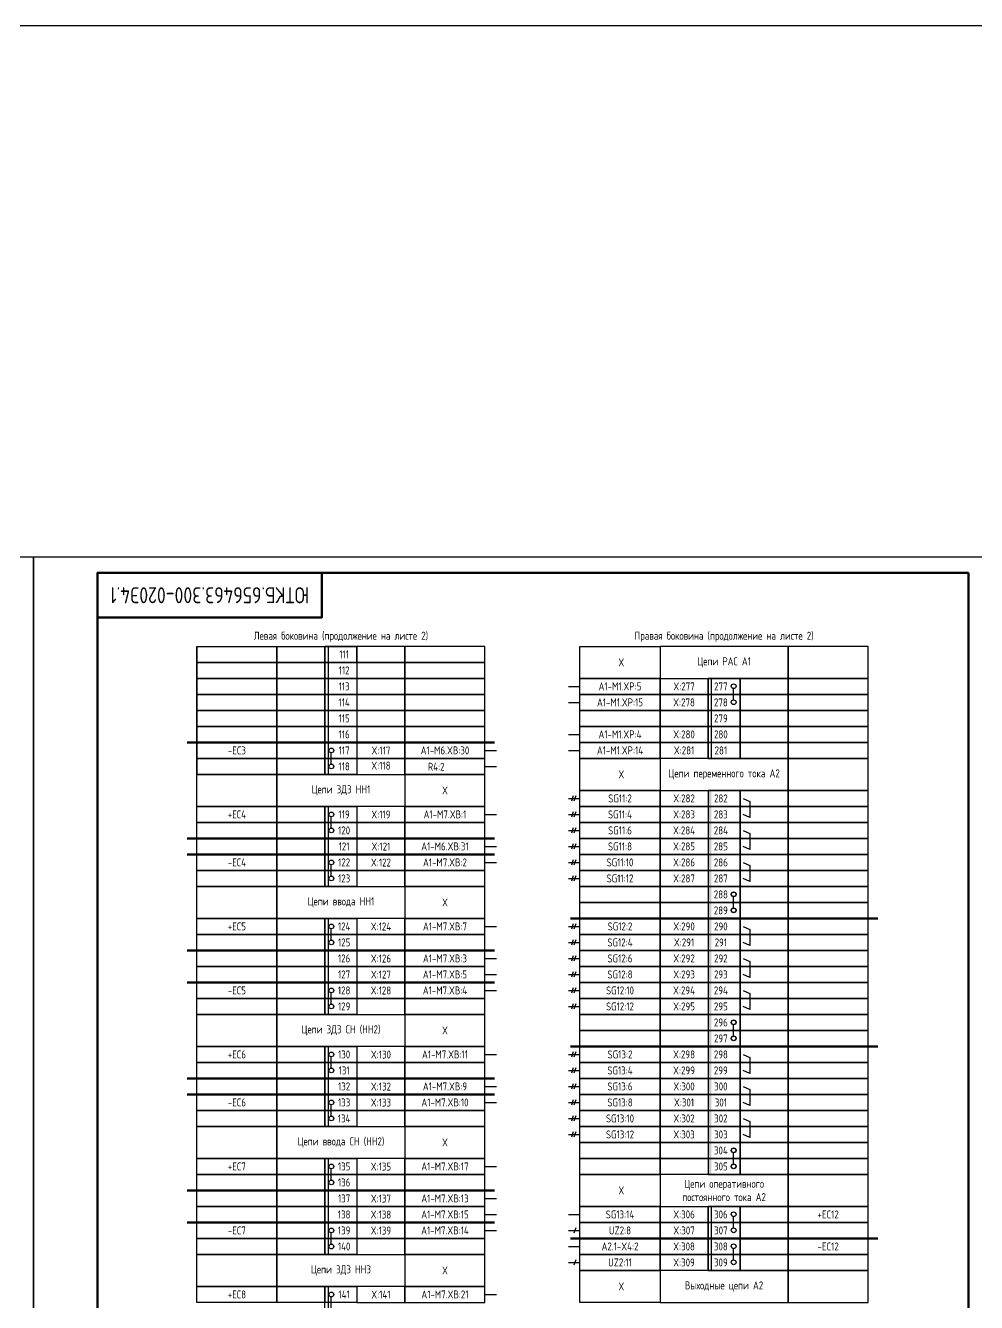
# Model space of a CAD drawing. Header units: millimetres. Extents: x -1117 to 5846, y -90 to 586.
# Drawn here: x 5211.5 to 5508.5, y 187 to 586 of the extents above; entities that cross this region are included whole.
import ezdxf

# ---------------------------------------------------------------- set-up
doc = ezdxf.new("R2010")
doc.units = ezdxf.units.MM
doc.styles.add('Gost_type_A', font='GOST_A.TTF')

# ---------------------------------------------------------------- blocks, each defined once
blk = doc.blocks.new('Штамп угловой верхний')
at = {"lineweight": 50}
blk.add_lwpolyline([(0, 0), (70, 0), (70, -14), (0, -14)], close=True, dxfattribs=at)

msp = doc.modelspace()

# ---------------------------------------------------------------- hatches: boundary and pattern name
h = msp.add_hatch(color=7)
h.dxf.hatch_style = 1
h.paths.add_polyline_path([(5425.67, 347), (5424.67, 347), (5424.67, 307), (5425.67, 307)])
h = msp.add_hatch(color=7)
h.dxf.hatch_style = 1
h.paths.add_polyline_path([(5425.67, 307), (5424.67, 307), (5424.67, 227), (5425.67, 227)])

# ---------------------------------------------------------------- linework, layer by layer
at = {"color": 5}
msp.add_line((5265, 392), (5265, 352), dxfattribs=at)
for p, q in [((5306, 392), (5306, 352)), ((5381.04, 379.5), (5384.67, 379.5)), ((5381.04, 374.5), (5384.67, 374.5)), ((5381.04, 364.5), (5384.67, 364.5)), ((5355, 359.5), (5358.62, 359.5)), ((5381.04, 359.5), (5384.67, 359.5)), ((5355, 354.5), (5358.62, 354.5)), ((5381.04, 344.5), (5384.67, 344.5)), ((5382.58, 345.31), (5382, 343.69)), ((5383.37, 345.31), (5382.79, 343.69)), ((5355, 339.5), (5358.62, 339.5)), ((5381.04, 339.5), (5384.67, 339.5)), ((5382.58, 340.31), (5382, 338.69)), ((5383.37, 340.31), (5382.79, 338.69)), ((5382.58, 335.31), (5382, 333.69)), ((5383.37, 335.31), (5382.79, 333.69)), ((5381.04, 334.5), (5384.67, 334.5)), ((5355, 329.5), (5358.62, 329.5)), ((5381.04, 329.5), (5384.67, 329.5)), ((5382.58, 330.31), (5382, 328.69)), ((5383.37, 330.31), (5382.79, 328.69)), ((5355, 324.5), (5358.62, 324.5)), ((5381.04, 324.5), (5384.67, 324.5)), ((5382.58, 325.31), (5382, 323.69)), ((5383.37, 325.31), (5382.79, 323.69)), ((5381.04, 319.5), (5384.67, 319.5)), ((5382.58, 320.31), (5382, 318.69)), ((5383.37, 320.31), (5382.79, 318.69)), ((5355, 304.5), (5358.62, 304.5)), ((5381.04, 304.5), (5384.67, 304.5)), ((5382.58, 305.31), (5382, 303.69)), ((5383.37, 305.31), (5382.79, 303.69)), ((5381.04, 299.5), (5384.67, 299.5)), ((5382.58, 300.31), (5382, 298.69)), ((5383.37, 300.31), (5382.79, 298.69)), ((5382.58, 295.31), (5382, 293.69)), ((5383.37, 295.31), (5382.79, 293.69)), ((5355, 294.5), (5358.62, 294.5)), ((5381.04, 294.5), (5384.67, 294.5)), ((5355, 289.5), (5358.62, 289.5)), ((5381.04, 289.5), (5384.67, 289.5)), ((5382.58, 290.31), (5382, 288.69)), ((5383.37, 290.31), (5382.79, 288.69)), ((5355, 284.5), (5358.62, 284.5)), ((5381.04, 284.5), (5384.67, 284.5)), ((5382.58, 285.31), (5382, 283.69)), ((5383.37, 285.31), (5382.79, 283.69)), ((5381.04, 279.5), (5384.67, 279.5)), ((5382.58, 280.31), (5382, 278.69)), ((5383.37, 280.31), (5382.79, 278.69)), ((5355, 264.5), (5358.62, 264.5)), ((5381.04, 264.5), (5384.67, 264.5)), ((5382.58, 265.31), (5382, 263.69)), ((5383.37, 265.31), (5382.79, 263.69)), ((5381.04, 259.5), (5384.67, 259.5)), ((5382.58, 260.31), (5382, 258.69)), ((5383.37, 260.31), (5382.79, 258.69)), ((5355, 254.5), (5358.62, 254.5)), ((5381.04, 254.5), (5384.67, 254.5)), ((5382.58, 255.31), (5382, 253.69)), ((5383.37, 255.31), (5382.79, 253.69)), ((5355, 249.5), (5358.62, 249.5)), ((5381.04, 249.5), (5384.67, 249.5)), ((5382.58, 250.31), (5382, 248.69)), ((5383.37, 250.31), (5382.79, 248.69)), ((5381.04, 244.5), (5384.67, 244.5)), ((5382.58, 245.31), (5382, 243.69)), ((5383.37, 245.31), (5382.79, 243.69)), ((5381.04, 239.5), (5384.67, 239.5)), ((5382.58, 240.31), (5382, 238.69)), ((5383.37, 240.31), (5382.79, 238.69)), ((5355, 229.5), (5358.62, 229.5)), ((5355, 219.5), (5358.62, 219.5)), ((5355, 214.5), (5358.62, 214.5)), ((5381.04, 214.5), (5384.67, 214.5)), ((5355, 209.5), (5358.62, 209.5)), ((5381.04, 209.5), (5384.67, 209.5)), ((5383.37, 210.31), (5382.79, 208.69)), ((5381.04, 204.5), (5384.67, 204.5)), ((5383.37, 200.31), (5382.79, 198.69)), ((5381.04, 199.5), (5384.67, 199.5)), ((5355, 189.5), (5358.62, 189.5))]:
    msp.add_line(p, q)
at = {"lineweight": -2}
for p, q in [((5432.67, 375.25), (5432.67, 378.75)), ((5432.67, 310.25), (5432.67, 313.75)), ((5432.67, 310.25), (5432.67, 313.75)), ((5432.67, 270.25), (5432.67, 273.75)), ((5432.67, 270.25), (5432.67, 273.75)), ((5432.67, 230.25), (5432.67, 233.75)), ((5432.67, 230.25), (5432.67, 233.75)), ((5432.67, 210.25), (5432.67, 213.75)), ((5432.67, 200.25), (5432.67, 203.75))]:
    msp.add_line(p, q, dxfattribs=at)
at = {"lineweight": 50}
for p, q in [((5262, 362), (5358, 362)), ((5262, 332), (5358, 332)), ((5262, 327), (5358, 327)), ((5381.67, 307), (5477.67, 307)), ((5262, 297), (5358, 297)), ((5262, 287), (5358, 287)), ((5381.67, 267), (5477.67, 267)), ((5262, 257), (5358, 257)), ((5262, 252), (5358, 252)), ((5262, 222), (5358, 222)), ((5262, 212), (5358, 212)), ((5381.67, 207), (5477.67, 207))]:
    msp.add_line(p, q, dxfattribs=at)
at = {"color": 7, "lineweight": -2}
for p, q in [((5307, 355.25), (5307, 358.75)), ((5307, 335.25), (5307, 338.75)), ((5307, 320.25), (5307, 323.75)), ((5307, 300.25), (5307, 303.75)), ((5307, 280.25), (5307, 283.75)), ((5307, 260.25), (5307, 263.75)), ((5307, 245.25), (5307, 248.75)), ((5307, 225.25), (5307, 228.75)), ((5307, 205.25), (5307, 208.75)), ((5307, 185.25), (5307, 188.75))]:
    msp.add_line(p, q, dxfattribs=at)
for points in [[(-1117.42, 586), (5845.64, 586), (5845.64, -90), (-1117.42, -90)], [(5214, 420), (5214, 0), (4917, 0), (4917, 420)], [(5511, 420), (5511, 0), (5214, 0), (5214, 420)], [(5265, 392), (5290, 392), (5290, 387), (5265, 387)], [(5265, 392), (5290, 392), (5290, 387), (5265, 387)], [(5290, 392), (5305, 392), (5305, 387), (5290, 387)], [(5315, 392), (5305, 392), (5305, 387), (5315, 387)], [(5305, 392), (5315, 392), (5315, 387), (5305, 387)], [(5330, 392), (5315, 392), (5315, 387), (5330, 387)], [(5330, 392), (5315, 392), (5315, 387), (5330, 387)], [(5355, 392), (5330, 392), (5330, 387), (5355, 387)], [(5355, 392), (5330, 392), (5330, 387), (5355, 387)], [(5384.67, 392), (5409.67, 392), (5409.67, 382), (5384.67, 382)], [(5449.67, 392), (5409.67, 392), (5409.67, 382), (5449.67, 382)], [(5474.67, 392), (5449.67, 392), (5449.67, 382), (5474.67, 382)], [(5265, 387), (5290, 387), (5290, 382), (5265, 382)], [(5290, 387), (5305, 387), (5305, 382), (5290, 382)], [(5305, 387), (5315, 387), (5315, 382), (5305, 382)], [(5330, 387), (5315, 387), (5315, 382), (5330, 382)], [(5355, 387), (5330, 387), (5330, 382), (5355, 382)], [(5265, 382), (5290, 382), (5290, 377), (5265, 377)], [(5290, 382), (5305, 382), (5305, 377), (5290, 377)], [(5305, 382), (5315, 382), (5315, 377), (5305, 377)], [(5330, 382), (5315, 382), (5315, 377), (5330, 377)], [(5355, 382), (5330, 382), (5330, 377), (5355, 377)], [(5384.67, 382), (5409.67, 382), (5409.67, 377), (5384.67, 377)], [(5409.67, 382), (5424.67, 382), (5424.67, 377), (5409.67, 377)], [(5434.67, 382), (5424.67, 382), (5424.67, 377), (5434.67, 377)], [(5424.67, 382), (5425.67, 382), (5425.67, 357), (5424.67, 357)], [(5449.67, 382), (5434.67, 382), (5434.67, 377), (5449.67, 377)], [(5474.67, 382), (5449.67, 382), (5449.67, 377), (5474.67, 377)], [(5265, 377), (5290, 377), (5290, 372), (5265, 372)], [(5290, 377), (5305, 377), (5305, 372), (5290, 372)], [(5305, 377), (5315, 377), (5315, 372), (5305, 372)], [(5330, 377), (5315, 377), (5315, 372), (5330, 372)], [(5355, 377), (5330, 377), (5330, 372), (5355, 372)], [(5384.67, 377), (5409.67, 377), (5409.67, 372), (5384.67, 372)], [(5409.67, 377), (5424.67, 377), (5424.67, 372), (5409.67, 372)], [(5434.67, 377), (5424.67, 377), (5424.67, 372), (5434.67, 372)], [(5449.67, 377), (5434.67, 377), (5434.67, 372), (5449.67, 372)], [(5474.67, 377), (5449.67, 377), (5449.67, 372), (5474.67, 372)], [(5265, 372), (5290, 372), (5290, 367), (5265, 367)], [(5290, 372), (5305, 372), (5305, 367), (5290, 367)], [(5305, 372), (5315, 372), (5315, 367), (5305, 367)], [(5330, 372), (5315, 372), (5315, 367), (5330, 367)], [(5355, 372), (5330, 372), (5330, 367), (5355, 367)], [(5384.67, 372), (5409.67, 372), (5409.67, 367), (5384.67, 367)], [(5384.67, 372), (5409.67, 372), (5409.67, 367), (5384.67, 367)], [(5409.67, 372), (5424.67, 372), (5424.67, 367), (5409.67, 367)], [(5409.67, 372), (5424.67, 372), (5424.67, 367), (5409.67, 367)], [(5434.67, 372), (5424.67, 372), (5424.67, 367), (5434.67, 367)], [(5434.67, 372), (5424.67, 372), (5424.67, 367), (5434.67, 367)], [(5449.67, 372), (5434.67, 372), (5434.67, 367), (5449.67, 367)], [(5449.67, 372), (5434.67, 372), (5434.67, 367), (5449.67, 367)], [(5474.67, 372), (5449.67, 372), (5449.67, 367), (5474.67, 367)], [(5474.67, 372), (5449.67, 372), (5449.67, 367), (5474.67, 367)], [(5265, 367), (5290, 367), (5290, 362), (5265, 362)], [(5290, 367), (5305, 367), (5305, 362), (5290, 362)], [(5305, 367), (5315, 367), (5315, 362), (5305, 362)], [(5330, 367), (5315, 367), (5315, 362), (5330, 362)], [(5355, 367), (5330, 367), (5330, 362), (5355, 362)], [(5384.67, 367), (5409.67, 367), (5409.67, 362), (5384.67, 362)], [(5384.67, 367), (5409.67, 367), (5409.67, 362), (5384.67, 362)], [(5409.67, 367), (5424.67, 367), (5424.67, 362), (5409.67, 362)], [(5409.67, 367), (5424.67, 367), (5424.67, 362), (5409.67, 362)], [(5434.67, 367), (5424.67, 367), (5424.67, 362), (5434.67, 362)], [(5434.67, 367), (5424.67, 367), (5424.67, 362), (5434.67, 362)], [(5449.67, 367), (5434.67, 367), (5434.67, 362), (5449.67, 362)], [(5449.67, 367), (5434.67, 367), (5434.67, 362), (5449.67, 362)], [(5474.67, 367), (5449.67, 367), (5449.67, 362), (5474.67, 362)], [(5474.67, 367), (5449.67, 367), (5449.67, 362), (5474.67, 362)], [(5265, 362), (5290, 362), (5290, 357), (5265, 357)], [(5290, 362), (5305, 362), (5305, 357), (5290, 357)], [(5305, 362), (5315, 362), (5315, 357), (5305, 357)], [(5330, 362), (5315, 362), (5315, 357), (5330, 357)], [(5355, 362), (5330, 362), (5330, 357), (5355, 357)], [(5384.67, 362), (5409.67, 362), (5409.67, 357), (5384.67, 357)], [(5409.67, 362), (5424.67, 362), (5424.67, 357), (5409.67, 357)], [(5434.67, 362), (5424.67, 362), (5424.67, 357), (5434.67, 357)], [(5449.67, 362), (5434.67, 362), (5434.67, 357), (5449.67, 357)], [(5474.67, 362), (5449.67, 362), (5449.67, 357), (5474.67, 357)], [(5265, 357), (5290, 357), (5290, 352), (5265, 352)], [(5290, 357), (5305, 357), (5305, 352), (5290, 352)], [(5305, 357), (5315, 357), (5315, 352), (5305, 352)], [(5330, 357), (5315, 357), (5315, 352), (5330, 352)], [(5355, 357), (5330, 357), (5330, 352), (5355, 352)], [(5384.67, 357), (5409.67, 357), (5409.67, 347), (5384.67, 347)], [(5449.67, 357), (5409.67, 357), (5409.67, 347), (5449.67, 347)], [(5474.67, 357), (5449.67, 357), (5449.67, 347), (5474.67, 347)], [(5265, 352), (5290, 352), (5290, 342), (5265, 342)], [(5265, 352), (5290, 352), (5290, 342), (5265, 342)], [(5290, 352), (5330, 352), (5330, 342), (5290, 342)], [(5355, 352), (5330, 352), (5330, 342), (5355, 342)], [(5384.67, 347), (5409.67, 347), (5409.67, 342), (5384.67, 342)], [(5409.67, 347), (5424.67, 347), (5424.67, 342), (5409.67, 342)], [(5434.67, 347), (5424.67, 347), (5424.67, 342), (5434.67, 342)], [(5449.67, 347), (5434.67, 347), (5434.67, 342), (5449.67, 342)], [(5474.67, 347), (5449.67, 347), (5449.67, 342), (5474.67, 342)], [(5265, 342), (5290, 342), (5290, 337), (5265, 337)], [(5290, 342), (5305, 342), (5305, 337), (5290, 337)], [(5305, 342), (5315, 342), (5315, 337), (5305, 337)], [(5305, 342), (5306, 342), (5306, 317), (5305, 317)], [(5330, 342), (5315, 342), (5315, 337), (5330, 337)], [(5355, 342), (5330, 342), (5330, 337), (5355, 337)], [(5384.67, 342), (5409.67, 342), (5409.67, 337), (5384.67, 337)], [(5409.67, 342), (5424.67, 342), (5424.67, 337), (5409.67, 337)], [(5434.67, 342), (5424.67, 342), (5424.67, 337), (5434.67, 337)], [(5449.67, 342), (5434.67, 342), (5434.67, 337), (5449.67, 337)], [(5474.67, 342), (5449.67, 342), (5449.67, 337), (5474.67, 337)], [(5265, 337), (5290, 337), (5290, 332), (5265, 332)], [(5290, 337), (5305, 337), (5305, 332), (5290, 332)], [(5305, 337), (5315, 337), (5315, 332), (5305, 332)], [(5330, 337), (5315, 337), (5315, 332), (5330, 332)], [(5355, 337), (5330, 337), (5330, 332), (5355, 332)], [(5384.67, 337), (5409.67, 337), (5409.67, 332), (5384.67, 332)], [(5409.67, 337), (5424.67, 337), (5424.67, 332), (5409.67, 332)], [(5434.67, 337), (5424.67, 337), (5424.67, 332), (5434.67, 332)], [(5449.67, 337), (5434.67, 337), (5434.67, 332), (5449.67, 332)], [(5474.67, 337), (5449.67, 337), (5449.67, 332), (5474.67, 332)], [(5265, 332), (5290, 332), (5290, 327), (5265, 327)], [(5290, 332), (5305, 332), (5305, 327), (5290, 327)], [(5305, 332), (5315, 332), (5315, 327), (5305, 327)], [(5330, 332), (5315, 332), (5315, 327), (5330, 327)], [(5355, 332), (5330, 332), (5330, 327), (5355, 327)], [(5384.67, 332), (5409.67, 332), (5409.67, 327), (5384.67, 327)], [(5409.67, 332), (5424.67, 332), (5424.67, 327), (5409.67, 327)], [(5434.67, 332), (5424.67, 332), (5424.67, 327), (5434.67, 327)], [(5449.67, 332), (5434.67, 332), (5434.67, 327), (5449.67, 327)], [(5474.67, 332), (5449.67, 332), (5449.67, 327), (5474.67, 327)], [(5265, 327), (5290, 327), (5290, 322), (5265, 322)], [(5290, 327), (5305, 327), (5305, 322), (5290, 322)], [(5305, 327), (5315, 327), (5315, 322), (5305, 322)], [(5330, 327), (5315, 327), (5315, 322), (5330, 322)], [(5355, 327), (5330, 327), (5330, 322), (5355, 322)], [(5384.67, 327), (5409.67, 327), (5409.67, 322), (5384.67, 322)], [(5409.67, 327), (5424.67, 327), (5424.67, 322), (5409.67, 322)], [(5434.67, 327), (5424.67, 327), (5424.67, 322), (5434.67, 322)], [(5449.67, 327), (5434.67, 327), (5434.67, 322), (5449.67, 322)], [(5474.67, 327), (5449.67, 327), (5449.67, 322), (5474.67, 322)], [(5265, 322), (5290, 322), (5290, 317), (5265, 317)], [(5290, 322), (5305, 322), (5305, 317), (5290, 317)], [(5305, 322), (5315, 322), (5315, 317), (5305, 317)], [(5330, 322), (5315, 322), (5315, 317), (5330, 317)], [(5355, 322), (5330, 322), (5330, 317), (5355, 317)], [(5384.67, 322), (5409.67, 322), (5409.67, 317), (5384.67, 317)], [(5384.67, 322), (5409.67, 322), (5409.67, 317), (5384.67, 317)], [(5409.67, 322), (5424.67, 322), (5424.67, 317), (5409.67, 317)], [(5409.67, 322), (5424.67, 322), (5424.67, 317), (5409.67, 317)], [(5434.67, 322), (5424.67, 322), (5424.67, 317), (5434.67, 317)], [(5434.67, 322), (5424.67, 322), (5424.67, 317), (5434.67, 317)], [(5449.67, 322), (5434.67, 322), (5434.67, 317), (5449.67, 317)], [(5449.67, 322), (5434.67, 322), (5434.67, 317), (5449.67, 317)], [(5474.67, 322), (5449.67, 322), (5449.67, 317), (5474.67, 317)], [(5474.67, 322), (5449.67, 322), (5449.67, 317), (5474.67, 317)], [(5265, 317), (5290, 317), (5290, 307), (5265, 307)], [(5290, 317), (5330, 317), (5330, 307), (5290, 307)], [(5355, 317), (5330, 317), (5330, 307), (5355, 307)], [(5384.67, 317), (5409.67, 317), (5409.67, 312), (5384.67, 312)], [(5384.67, 317), (5409.67, 317), (5409.67, 312), (5384.67, 312)], [(5409.67, 317), (5424.67, 317), (5424.67, 312), (5409.67, 312)], [(5409.67, 317), (5424.67, 317), (5424.67, 312), (5409.67, 312)], [(5434.67, 317), (5424.67, 317), (5424.67, 312), (5434.67, 312)], [(5434.67, 317), (5424.67, 317), (5424.67, 312), (5434.67, 312)], [(5449.67, 317), (5434.67, 317), (5434.67, 312), (5449.67, 312)], [(5449.67, 317), (5434.67, 317), (5434.67, 312), (5449.67, 312)], [(5474.67, 317), (5449.67, 317), (5449.67, 312), (5474.67, 312)], [(5474.67, 317), (5449.67, 317), (5449.67, 312), (5474.67, 312)], [(5384.67, 312), (5409.67, 312), (5409.67, 307), (5384.67, 307)], [(5384.67, 312), (5409.67, 312), (5409.67, 307), (5384.67, 307)], [(5409.67, 312), (5424.67, 312), (5424.67, 307), (5409.67, 307)], [(5409.67, 312), (5424.67, 312), (5424.67, 307), (5409.67, 307)], [(5434.67, 312), (5424.67, 312), (5424.67, 307), (5434.67, 307)], [(5434.67, 312), (5424.67, 312), (5424.67, 307), (5434.67, 307)], [(5449.67, 312), (5434.67, 312), (5434.67, 307), (5449.67, 307)], [(5449.67, 312), (5434.67, 312), (5434.67, 307), (5449.67, 307)], [(5474.67, 312), (5449.67, 312), (5449.67, 307), (5474.67, 307)], [(5474.67, 312), (5449.67, 312), (5449.67, 307), (5474.67, 307)], [(5265, 307), (5290, 307), (5290, 302), (5265, 302)], [(5290, 307), (5305, 307), (5305, 302), (5290, 302)], [(5305, 307), (5315, 307), (5315, 302), (5305, 302)], [(5305, 307), (5306, 307), (5306, 277), (5305, 277)], [(5330, 307), (5315, 307), (5315, 302), (5330, 302)], [(5355, 307), (5330, 307), (5330, 302), (5355, 302)], [(5384.67, 307), (5409.67, 307), (5409.67, 302), (5384.67, 302)], [(5384.67, 307), (5409.67, 307), (5409.67, 302), (5384.67, 302)], [(5384.67, 307), (5409.67, 307), (5409.67, 302), (5384.67, 302)], [(5409.67, 307), (5424.67, 307), (5424.67, 302), (5409.67, 302)], [(5409.67, 307), (5424.67, 307), (5424.67, 302), (5409.67, 302)], [(5409.67, 307), (5424.67, 307), (5424.67, 302), (5409.67, 302)], [(5434.67, 307), (5424.67, 307), (5424.67, 302), (5434.67, 302)], [(5434.67, 307), (5424.67, 307), (5424.67, 302), (5434.67, 302)], [(5434.67, 307), (5424.67, 307), (5424.67, 302), (5434.67, 302)], [(5449.67, 307), (5434.67, 307), (5434.67, 302), (5449.67, 302)], [(5449.67, 307), (5434.67, 307), (5434.67, 302), (5449.67, 302)], [(5449.67, 307), (5434.67, 307), (5434.67, 302), (5449.67, 302)], [(5474.67, 307), (5449.67, 307), (5449.67, 302), (5474.67, 302)], [(5474.67, 307), (5449.67, 307), (5449.67, 302), (5474.67, 302)], [(5474.67, 307), (5449.67, 307), (5449.67, 302), (5474.67, 302)], [(5265, 302), (5290, 302), (5290, 297), (5265, 297)], [(5290, 302), (5305, 302), (5305, 297), (5290, 297)], [(5305, 302), (5315, 302), (5315, 297), (5305, 297)], [(5330, 302), (5315, 302), (5315, 297), (5330, 297)], [(5355, 302), (5330, 302), (5330, 297), (5355, 297)], [(5384.67, 302), (5409.67, 302), (5409.67, 297), (5384.67, 297)], [(5409.67, 302), (5424.67, 302), (5424.67, 297), (5409.67, 297)], [(5434.67, 302), (5424.67, 302), (5424.67, 297), (5434.67, 297)], [(5449.67, 302), (5434.67, 302), (5434.67, 297), (5449.67, 297)], [(5474.67, 302), (5449.67, 302), (5449.67, 297), (5474.67, 297)], [(5265, 297), (5290, 297), (5290, 292), (5265, 292)], [(5290, 297), (5305, 297), (5305, 292), (5290, 292)], [(5305, 297), (5315, 297), (5315, 292), (5305, 292)], [(5330, 297), (5315, 297), (5315, 292), (5330, 292)], [(5355, 297), (5330, 297), (5330, 292), (5355, 292)], [(5384.67, 297), (5409.67, 297), (5409.67, 292), (5384.67, 292)], [(5409.67, 297), (5424.67, 297), (5424.67, 292), (5409.67, 292)], [(5434.67, 297), (5424.67, 297), (5424.67, 292), (5434.67, 292)], [(5449.67, 297), (5434.67, 297), (5434.67, 292), (5449.67, 292)], [(5474.67, 297), (5449.67, 297), (5449.67, 292), (5474.67, 292)], [(5265, 292), (5290, 292), (5290, 287), (5265, 287)], [(5290, 292), (5305, 292), (5305, 287), (5290, 287)], [(5305, 292), (5315, 292), (5315, 287), (5305, 287)], [(5330, 292), (5315, 292), (5315, 287), (5330, 287)], [(5355, 292), (5330, 292), (5330, 287), (5355, 287)], [(5384.67, 292), (5409.67, 292), (5409.67, 287), (5384.67, 287)], [(5409.67, 292), (5424.67, 292), (5424.67, 287), (5409.67, 287)], [(5434.67, 292), (5424.67, 292), (5424.67, 287), (5434.67, 287)], [(5449.67, 292), (5434.67, 292), (5434.67, 287), (5449.67, 287)], [(5474.67, 292), (5449.67, 292), (5449.67, 287), (5474.67, 287)], [(5265, 287), (5290, 287), (5290, 282), (5265, 282)], [(5290, 287), (5305, 287), (5305, 282), (5290, 282)], [(5305, 287), (5315, 287), (5315, 282), (5305, 282)], [(5330, 287), (5315, 287), (5315, 282), (5330, 282)], [(5355, 287), (5330, 287), (5330, 282), (5355, 282)], [(5384.67, 287), (5409.67, 287), (5409.67, 282), (5384.67, 282)], [(5409.67, 287), (5424.67, 287), (5424.67, 282), (5409.67, 282)], [(5434.67, 287), (5424.67, 287), (5424.67, 282), (5434.67, 282)], [(5449.67, 287), (5434.67, 287), (5434.67, 282), (5449.67, 282)], [(5474.67, 287), (5449.67, 287), (5449.67, 282), (5474.67, 282)], [(5265, 282), (5290, 282), (5290, 277), (5265, 277)], [(5290, 282), (5305, 282), (5305, 277), (5290, 277)], [(5305, 282), (5315, 282), (5315, 277), (5305, 277)], [(5330, 282), (5315, 282), (5315, 277), (5330, 277)], [(5355, 282), (5330, 282), (5330, 277), (5355, 277)], [(5384.67, 282), (5409.67, 282), (5409.67, 277), (5384.67, 277)], [(5409.67, 282), (5424.67, 282), (5424.67, 277), (5409.67, 277)], [(5434.67, 282), (5424.67, 282), (5424.67, 277), (5434.67, 277)], [(5449.67, 282), (5434.67, 282), (5434.67, 277), (5449.67, 277)], [(5474.67, 282), (5449.67, 282), (5449.67, 277), (5474.67, 277)], [(5265, 277), (5290, 277), (5290, 267), (5265, 267)], [(5290, 277), (5330, 277), (5330, 267), (5290, 267)], [(5355, 277), (5330, 277), (5330, 267), (5355, 267)], [(5384.67, 277), (5409.67, 277), (5409.67, 272), (5384.67, 272)], [(5409.67, 277), (5424.67, 277), (5424.67, 272), (5409.67, 272)], [(5434.67, 277), (5424.67, 277), (5424.67, 272), (5434.67, 272)], [(5449.67, 277), (5434.67, 277), (5434.67, 272), (5449.67, 272)], [(5474.67, 277), (5449.67, 277), (5449.67, 272), (5474.67, 272)], [(5384.67, 272), (5409.67, 272), (5409.67, 267), (5384.67, 267)], [(5409.67, 272), (5424.67, 272), (5424.67, 267), (5409.67, 267)], [(5434.67, 272), (5424.67, 272), (5424.67, 267), (5434.67, 267)], [(5449.67, 272), (5434.67, 272), (5434.67, 267), (5449.67, 267)], [(5474.67, 272), (5449.67, 272), (5449.67, 267), (5474.67, 267)], [(5265, 267), (5290, 267), (5290, 262), (5265, 262)], [(5290, 267), (5305, 267), (5305, 262), (5290, 262)], [(5305, 267), (5315, 267), (5315, 262), (5305, 262)], [(5305, 267), (5306, 267), (5306, 242), (5305, 242)], [(5330, 267), (5315, 267), (5315, 262), (5330, 262)], [(5355, 267), (5330, 267), (5330, 262), (5355, 262)], [(5384.67, 267), (5409.67, 267), (5409.67, 257), (5384.67, 257)], [(5384.67, 267), (5409.67, 267), (5409.67, 262), (5384.67, 262)], [(5449.67, 267), (5409.67, 267), (5409.67, 257), (5449.67, 257)], [(5409.67, 267), (5424.67, 267), (5424.67, 262), (5409.67, 262)], [(5434.67, 267), (5424.67, 267), (5424.67, 262), (5434.67, 262)], [(5449.67, 267), (5434.67, 267), (5434.67, 262), (5449.67, 262)], [(5474.67, 267), (5449.67, 267), (5449.67, 257), (5474.67, 257)], [(5474.67, 267), (5449.67, 267), (5449.67, 262), (5474.67, 262)], [(5265, 262), (5290, 262), (5290, 257), (5265, 257)], [(5290, 262), (5305, 262), (5305, 257), (5290, 257)], [(5305, 262), (5315, 262), (5315, 257), (5305, 257)], [(5330, 262), (5315, 262), (5315, 257), (5330, 257)], [(5355, 262), (5330, 262), (5330, 257), (5355, 257)], [(5384.67, 262), (5409.67, 262), (5409.67, 257), (5384.67, 257)], [(5409.67, 262), (5424.67, 262), (5424.67, 257), (5409.67, 257)], [(5434.67, 262), (5424.67, 262), (5424.67, 257), (5434.67, 257)], [(5449.67, 262), (5434.67, 262), (5434.67, 257), (5449.67, 257)], [(5474.67, 262), (5449.67, 262), (5449.67, 257), (5474.67, 257)], [(5265, 257), (5290, 257), (5290, 252), (5265, 252)], [(5290, 257), (5305, 257), (5305, 252), (5290, 252)], [(5305, 257), (5315, 257), (5315, 252), (5305, 252)], [(5330, 257), (5315, 257), (5315, 252), (5330, 252)], [(5355, 257), (5330, 257), (5330, 252), (5355, 252)], [(5384.67, 257), (5409.67, 257), (5409.67, 252), (5384.67, 252)], [(5409.67, 257), (5424.67, 257), (5424.67, 252), (5409.67, 252)], [(5434.67, 257), (5424.67, 257), (5424.67, 252), (5434.67, 252)], [(5449.67, 257), (5434.67, 257), (5434.67, 252), (5449.67, 252)], [(5474.67, 257), (5449.67, 257), (5449.67, 252), (5474.67, 252)], [(5265, 252), (5290, 252), (5290, 247), (5265, 247)], [(5290, 252), (5305, 252), (5305, 247), (5290, 247)], [(5305, 252), (5315, 252), (5315, 247), (5305, 247)], [(5330, 252), (5315, 252), (5315, 247), (5330, 247)], [(5355, 252), (5330, 252), (5330, 247), (5355, 247)], [(5384.67, 252), (5409.67, 252), (5409.67, 247), (5384.67, 247)], [(5409.67, 252), (5424.67, 252), (5424.67, 247), (5409.67, 247)], [(5434.67, 252), (5424.67, 252), (5424.67, 247), (5434.67, 247)], [(5449.67, 252), (5434.67, 252), (5434.67, 247), (5449.67, 247)], [(5474.67, 252), (5449.67, 252), (5449.67, 247), (5474.67, 247)], [(5265, 247), (5290, 247), (5290, 242), (5265, 242)], [(5290, 247), (5305, 247), (5305, 242), (5290, 242)], [(5305, 247), (5315, 247), (5315, 242), (5305, 242)], [(5330, 247), (5315, 247), (5315, 242), (5330, 242)], [(5355, 247), (5330, 247), (5330, 242), (5355, 242)], [(5384.67, 247), (5409.67, 247), (5409.67, 242), (5384.67, 242)], [(5409.67, 247), (5424.67, 247), (5424.67, 242), (5409.67, 242)], [(5434.67, 247), (5424.67, 247), (5424.67, 242), (5434.67, 242)], [(5449.67, 247), (5434.67, 247), (5434.67, 242), (5449.67, 242)], [(5474.67, 247), (5449.67, 247), (5449.67, 242), (5474.67, 242)], [(5265, 242), (5290, 242), (5290, 232), (5265, 232)], [(5290, 242), (5330, 242), (5330, 232), (5290, 232)], [(5355, 242), (5330, 242), (5330, 232), (5355, 232)], [(5384.67, 242), (5409.67, 242), (5409.67, 237), (5384.67, 237)], [(5384.67, 242), (5409.67, 242), (5409.67, 237), (5384.67, 237)], [(5409.67, 242), (5424.67, 242), (5424.67, 237), (5409.67, 237)], [(5434.67, 242), (5424.67, 242), (5424.67, 237), (5434.67, 237)], [(5449.67, 242), (5434.67, 242), (5434.67, 237), (5449.67, 237)], [(5474.67, 242), (5449.67, 242), (5449.67, 237), (5474.67, 237)], [(5384.67, 237), (5409.67, 237), (5409.67, 232), (5384.67, 232)], [(5409.67, 237), (5424.67, 237), (5424.67, 232), (5409.67, 232)], [(5434.67, 237), (5424.67, 237), (5424.67, 232), (5434.67, 232)], [(5449.67, 237), (5434.67, 237), (5434.67, 232), (5449.67, 232)], [(5474.67, 237), (5449.67, 237), (5449.67, 232), (5474.67, 232)], [(5265, 232), (5290, 232), (5290, 227), (5265, 227)], [(5290, 232), (5305, 232), (5305, 227), (5290, 227)], [(5305, 232), (5315, 232), (5315, 227), (5305, 227)], [(5305, 232), (5306, 232), (5306, 202), (5305, 202)], [(5330, 232), (5315, 232), (5315, 227), (5330, 227)], [(5355, 232), (5330, 232), (5330, 227), (5355, 227)], [(5384.67, 232), (5409.67, 232), (5409.67, 227), (5384.67, 227)], [(5409.67, 232), (5424.67, 232), (5424.67, 227), (5409.67, 227)], [(5434.67, 232), (5424.67, 232), (5424.67, 227), (5434.67, 227)], [(5449.67, 232), (5434.67, 232), (5434.67, 227), (5449.67, 227)], [(5474.67, 232), (5449.67, 232), (5449.67, 227), (5474.67, 227)], [(5265, 227), (5290, 227), (5290, 222), (5265, 222)], [(5290, 227), (5305, 227), (5305, 222), (5290, 222)], [(5305, 227), (5315, 227), (5315, 222), (5305, 222)], [(5330, 227), (5315, 227), (5315, 222), (5330, 222)], [(5355, 227), (5330, 227), (5330, 222), (5355, 222)], [(5384.67, 227), (5409.67, 227), (5409.67, 217), (5384.67, 217)], [(5449.67, 227), (5409.67, 227), (5409.67, 217), (5449.67, 217)], [(5474.67, 227), (5449.67, 227), (5449.67, 217), (5474.67, 217)], [(5265, 222), (5290, 222), (5290, 217), (5265, 217)], [(5290, 222), (5305, 222), (5305, 217), (5290, 217)], [(5305, 222), (5315, 222), (5315, 217), (5305, 217)], [(5330, 222), (5315, 222), (5315, 217), (5330, 217)], [(5355, 222), (5330, 222), (5330, 217), (5355, 217)], [(5265, 217), (5290, 217), (5290, 212), (5265, 212)], [(5290, 217), (5305, 217), (5305, 212), (5290, 212)], [(5305, 217), (5315, 217), (5315, 212), (5305, 212)], [(5330, 217), (5315, 217), (5315, 212), (5330, 212)], [(5355, 217), (5330, 217), (5330, 212), (5355, 212)], [(5384.67, 217), (5409.67, 217), (5409.67, 212), (5384.67, 212)], [(5409.67, 217), (5424.67, 217), (5424.67, 212), (5409.67, 212)], [(5434.67, 217), (5424.67, 217), (5424.67, 212), (5434.67, 212)], [(5424.67, 217), (5425.67, 217), (5425.67, 197), (5424.67, 197)], [(5449.67, 217), (5434.67, 217), (5434.67, 212), (5449.67, 212)], [(5474.67, 217), (5449.67, 217), (5449.67, 212), (5474.67, 212)], [(5265, 212), (5290, 212), (5290, 207), (5265, 207)], [(5290, 212), (5305, 212), (5305, 207), (5290, 207)], [(5305, 212), (5315, 212), (5315, 207), (5305, 207)], [(5330, 212), (5315, 212), (5315, 207), (5330, 207)], [(5355, 212), (5330, 212), (5330, 207), (5355, 207)], [(5384.67, 212), (5409.67, 212), (5409.67, 207), (5384.67, 207)], [(5409.67, 212), (5424.67, 212), (5424.67, 207), (5409.67, 207)], [(5434.67, 212), (5424.67, 212), (5424.67, 207), (5434.67, 207)], [(5449.67, 212), (5434.67, 212), (5434.67, 207), (5449.67, 207)], [(5474.67, 212), (5449.67, 212), (5449.67, 207), (5474.67, 207)], [(5265, 207), (5290, 207), (5290, 202), (5265, 202)], [(5290, 207), (5305, 207), (5305, 202), (5290, 202)], [(5305, 207), (5315, 207), (5315, 202), (5305, 202)], [(5330, 207), (5315, 207), (5315, 202), (5330, 202)], [(5355, 207), (5330, 207), (5330, 202), (5355, 202)], [(5384.67, 207), (5409.67, 207), (5409.67, 202), (5384.67, 202)], [(5409.67, 207), (5424.67, 207), (5424.67, 202), (5409.67, 202)], [(5434.67, 207), (5424.67, 207), (5424.67, 202), (5434.67, 202)], [(5449.67, 207), (5434.67, 207), (5434.67, 202), (5449.67, 202)], [(5474.67, 207), (5449.67, 207), (5449.67, 202), (5474.67, 202)], [(5265, 202), (5290, 202), (5290, 192), (5265, 192)], [(5290, 202), (5330, 202), (5330, 192), (5290, 192)], [(5355, 202), (5330, 202), (5330, 192), (5355, 192)], [(5384.67, 202), (5409.67, 202), (5409.67, 197), (5384.67, 197)], [(5409.67, 202), (5424.67, 202), (5424.67, 197), (5409.67, 197)], [(5434.67, 202), (5424.67, 202), (5424.67, 197), (5434.67, 197)], [(5449.67, 202), (5434.67, 202), (5434.67, 197), (5449.67, 197)], [(5474.67, 202), (5449.67, 202), (5449.67, 197), (5474.67, 197)], [(5384.67, 197), (5409.67, 197), (5409.67, 187), (5384.67, 187)], [(5449.67, 197), (5409.67, 197), (5409.67, 187), (5449.67, 187)], [(5474.67, 197), (5449.67, 197), (5449.67, 187), (5474.67, 187)], [(5265, 192), (5290, 192), (5290, 187), (5265, 187)], [(5290, 192), (5305, 192), (5305, 187), (5290, 187)], [(5305, 192), (5315, 192), (5315, 187), (5305, 187)], [(5305, 192), (5306, 192), (5306, 167), (5305, 167)], [(5330, 192), (5315, 192), (5315, 187), (5330, 187)], [(5355, 192), (5330, 192), (5330, 187), (5355, 187)]]:
    msp.add_lwpolyline(points, close=True)
at = {"lineweight": 50}
msp.add_lwpolyline([(5506, 415), (5506, 5), (5234, 5), (5234, 415)], close=True, dxfattribs=at)
for points in [[(5435.67, 344.5), (5437.67, 343.5), (5437.67, 338.5), (5435.67, 339.5)], [(5435.67, 334.5), (5437.67, 333.5), (5437.67, 328.5), (5435.67, 329.5)], [(5435.67, 324.5), (5437.67, 323.5), (5437.67, 318.5), (5435.67, 319.5)], [(5435.67, 304.5), (5437.67, 303.5), (5437.67, 298.5), (5435.67, 299.5)], [(5435.67, 294.5), (5437.67, 293.5), (5437.67, 288.5), (5435.67, 289.5)], [(5435.67, 284.5), (5437.67, 283.5), (5437.67, 278.5), (5435.67, 279.5)], [(5435.67, 264.5), (5437.67, 263.5), (5437.67, 258.5), (5435.67, 259.5)], [(5435.67, 254.5), (5437.67, 253.5), (5437.67, 248.5), (5435.67, 249.5)], [(5435.67, 244.5), (5437.67, 243.5), (5437.67, 238.5), (5435.67, 239.5)]]:
    msp.add_lwpolyline(points)
at = {"lineweight": -2}
for centre in [(5432.67, 379.55), (5432.67, 374.55), (5432.67, 314.55), (5432.67, 314.5), (5432.67, 309.55), (5432.67, 309.5), (5432.67, 274.55), (5432.67, 274.5), (5432.67, 269.55), (5432.67, 269.5), (5432.67, 234.55), (5432.67, 234.5), (5432.67, 229.55), (5432.67, 229.5), (5432.67, 214.55), (5432.67, 209.55), (5432.67, 204.55), (5432.67, 199.55)]:
    msp.add_circle(centre, 0.75, dxfattribs=at)
at = {"color": 7, "lineweight": -2}
for centre in [(5307, 359.5), (5307, 359.5), (5307, 359.5), (5307, 354.5), (5307, 339.5), (5307, 339.5), (5307, 339.5), (5307, 334.5), (5307, 324.5), (5307, 324.5), (5307, 324.5), (5307, 319.5), (5307, 304.5), (5307, 304.5), (5307, 304.5), (5307, 299.5), (5307, 284.5), (5307, 284.5), (5307, 284.5), (5307, 279.5), (5307, 264.5), (5307, 264.5), (5307, 264.5), (5307, 259.5), (5307, 249.5), (5307, 249.5), (5307, 249.5), (5307, 244.5), (5307, 229.5), (5307, 229.5), (5307, 229.5), (5307, 224.5), (5307, 209.5), (5307, 209.5), (5307, 209.5), (5307, 204.5), (5307, 189.5), (5307, 189.5), (5307, 189.5)]:
    msp.add_circle(centre, 0.75, dxfattribs=at)

# ---------------------------------------------------------------- block references
msp.add_blockref('Штамп угловой верхний', (5234, 415))

# ---------------------------------------------------------------- texts
at = {"insert": (5269, 408), "char_height": 5, "width": 70, "attachment_point": 5, "rotation": 180, "style": 'Gost_type_A'}
msp.add_mtext('ЮТКБ.656463.300-020Э4.1', dxfattribs=at)
at = {"char_height": 2.5, "attachment_point": 5, "style": 'Gost_type_A'}
for s, insert, width in [('Левая боковина (продолжение на листе 2)', (5310, 395), 90), ('Правая боковина (продолжение на листе 2)', (5429.67, 395), 90), ('X', (5397.58, 387), 25), ('Цепи РАС А1', (5429.67, 387), 40), ('A1-М1.XP:5', (5397.17, 379.5), 25), ('A1-М1.XP:15', (5397.17, 374.5), 25), ('A1-М1.XP:4', (5397.17, 364.5), 25), ('-ЕС3', (5277.5, 359.5), 25), ('A1-М6.XВ:30', (5342.5, 359.5), 25), ('A1-М1.XP:14', (5397.17, 359.5), 25), ('R4:2', (5339.75, 354.38), 25), ('X', (5397.58, 352), 25), ('Цепи переменного тока А2', (5429.67, 352), 40), ('Цепи ЗДЗ НН1', (5310, 347), 40), ('X', (5342.5, 347), 25), ('SG11:2', (5397.17, 344.5), 25), ('+ЕС4', (5277.5, 339.5), 25), ('A1-М7.XВ:1', (5342.5, 339.5), 25), ('SG11:4', (5397.17, 339.5), 25), ('SG11:6', (5397.17, 334.5), 25), ('A1-М6.XВ:31', (5342.5, 329.5), 25), ('SG11:8', (5397.17, 329.5), 25), ('-ЕС4', (5277.5, 324.5), 25), ('A1-М7.XВ:2', (5342.5, 324.5), 25), ('SG11:10', (5397.17, 324.5), 25), ('SG11:12', (5397.17, 319.5), 25), ('Цепи ввода НН1', (5310, 312), 40), ('X', (5342.5, 312), 25), ('+ЕС5', (5277.5, 304.5), 25), ('A1-М7.XВ:7', (5342.5, 304.5), 25), ('SG12:2', (5397.17, 304.5), 25), ('SG12:4', (5397.17, 299.5), 25), ('A1-М7.XВ:3', (5342.5, 294.5), 25), ('SG12:6', (5397.17, 294.5), 25), ('A1-М7.XВ:5', (5342.5, 289.5), 25), ('SG12:8', (5397.17, 289.5), 25), ('-ЕС5', (5277.5, 284.5), 25), ('A1-М7.XВ:4', (5342.5, 284.5), 25), ('SG12:10', (5397.17, 284.5), 25), ('SG12:12', (5397.17, 279.5), 25), ('Цепи ЗДЗ СН (НН2)', (5310, 272), 40), ('X', (5342.5, 272), 25), ('+ЕС6', (5277.5, 264.5), 25), ('A1-М7.XВ:11', (5342.5, 264.5), 25), ('SG13:2', (5397.17, 264.5), 25), ('SG13:4', (5397.17, 259.5), 25), ('A1-М7.XВ:9', (5342.5, 254.5), 25), ('SG13:6', (5397.17, 254.5), 25), ('-ЕС6', (5277.5, 249.5), 25), ('A1-М7.XВ:10', (5342.5, 249.5), 25), ('SG13:8', (5397.17, 249.5), 25), ('SG13:10', (5397.17, 244.5), 25), ('SG13:12', (5397.17, 239.5), 25), ('Цепи ввода СН (НН2)', (5310, 237), 40), ('X', (5342.5, 237), 25), ('+ЕС7', (5277.5, 229.5), 25), ('A1-М7.XВ:17', (5342.5, 229.5), 25), ('Цепи оперативного постоянного тока А2', (5429.67, 222), 40), ('A1-М7.XВ:13', (5342.5, 219.5), 25), ('X', (5397.58, 222), 25), ('A1-М7.XВ:15', (5342.5, 214.5), 25), ('SG13:14', (5397.17, 214.5), 25), ('\\pxqc;+EC12', (5462.17, 214.5), 25), ('-ЕС7', (5277.5, 209.5), 25), ('A1-М7.XВ:14', (5342.5, 209.5), 25), ('UZ2:8', (5397.17, 209.5), 25), ('A2.1-X4:2', (5397.17, 204.5), 25), ('\\pxqc;-EC12', (5462.17, 204.5), 25), ('UZ2:11', (5397.17, 199.5), 25), ('Цепи ЗДЗ НН3', (5310, 197), 40), ('X', (5342.5, 197), 25), ('X', (5397.58, 192), 25), ('Выходные цепи А2', (5429.67, 192), 40), ('+ЕС8', (5277.5, 189.5), 25), ('A1-М7.XВ:21', (5342.5, 189.5), 25)]:
    msp.add_mtext(s, dxfattribs=dict(at, insert=insert, width=width))
at = {"ltscale": 10, "char_height": 2.5, "attachment_point": 5, "style": 'Gost_type_A'}
for s, insert, width in [('111', (5311, 389.5), 8), ('112', (5311, 384.5), 8), ('113', (5311, 379.5), 8), ('X:277', (5417.17, 379.5), 15), ('277', (5428.67, 379.5), 8), ('114', (5311, 374.5), 8), ('X:278', (5417.17, 374.5), 15), ('278', (5428.67, 374.5), 8), ('115', (5311, 369.5), 8), ('279', (5428.67, 369.5), 8), ('116', (5311, 364.5), 8), ('X:280', (5417.17, 364.5), 15), ('280', (5428.67, 364.5), 8), ('117', (5311, 359.5), 8), ('X:117', (5322.5, 359.47), 15), ('X:281', (5417.17, 359.5), 15), ('281', (5428.67, 359.5), 8), ('118', (5311, 354.5), 8), ('X:118', (5322.5, 354.73), 15), ('X:282', (5417.17, 344.5), 15), ('282', (5428.67, 344.5), 8), ('119', (5311, 339.5), 8), ('X:119', (5322.5, 339.47), 15), ('X:283', (5417.17, 339.5), 15), ('283', (5428.67, 339.5), 8), ('120', (5311, 334.5), 8), ('X:284', (5417.17, 334.5), 15), ('284', (5428.67, 334.5), 8), ('121', (5311, 329.5), 8), ('X:121', (5322.5, 329.47), 15), ('X:285', (5417.17, 329.5), 15), ('285', (5428.67, 329.5), 8), ('122', (5311, 324.5), 8), ('X:122', (5322.5, 324.47), 15), ('X:286', (5417.17, 324.5), 15), ('286', (5428.67, 324.5), 8), ('123', (5311, 319.5), 8), ('X:287', (5417.17, 319.5), 15), ('287', (5428.67, 319.5), 8), ('288', (5428.67, 314.5), 8), ('289', (5428.67, 309.5), 8), ('124', (5311, 304.5), 8), ('X:124', (5322.5, 304.47), 15), ('X:290', (5417.17, 304.5), 15), ('290', (5428.67, 304.5), 8), ('125', (5311, 299.5), 8), ('X:291', (5417.17, 299.5), 15), ('291', (5428.67, 299.5), 8), ('126', (5311, 294.5), 8), ('X:126', (5322.5, 294.47), 15), ('X:292', (5417.17, 294.5), 15), ('292', (5428.67, 294.5), 8), ('127', (5311, 289.5), 8), ('X:127', (5322.5, 289.47), 15), ('X:293', (5417.17, 289.5), 15), ('293', (5428.67, 289.5), 8), ('128', (5311, 284.5), 8), ('X:128', (5322.5, 284.47), 15), ('X:294', (5417.17, 284.5), 15), ('294', (5428.67, 284.5), 8), ('129', (5311, 279.5), 8), ('X:295', (5417.17, 279.5), 15), ('295', (5428.67, 279.5), 8), ('296', (5428.67, 274.5), 8), ('297', (5428.67, 269.5), 8), ('130', (5311, 264.5), 8), ('X:130', (5322.5, 264.47), 15), ('X:298', (5417.17, 264.5), 15), ('298', (5428.67, 264.5), 8), ('131', (5311, 259.5), 8), ('X:299', (5417.17, 259.5), 15), ('299', (5428.67, 259.5), 8), ('132', (5311, 254.5), 8), ('X:132', (5322.5, 254.47), 15), ('X:300', (5417.17, 254.5), 15), ('300', (5428.67, 254.5), 8), ('133', (5311, 249.5), 8), ('X:133', (5322.5, 249.47), 15), ('X:301', (5417.17, 249.5), 15), ('301', (5428.67, 249.5), 8), ('134', (5311, 244.5), 8), ('X:302', (5417.17, 244.5), 15), ('302', (5428.67, 244.5), 8), ('X:303', (5417.17, 239.5), 15), ('303', (5428.67, 239.5), 8), ('304', (5428.67, 234.5), 8), ('135', (5311, 229.5), 8), ('X:135', (5322.5, 229.47), 15), ('305', (5428.67, 229.5), 8), ('136', (5311, 224.5), 8), ('137', (5311, 219.5), 8), ('X:137', (5322.5, 219.47), 15), ('138', (5311, 214.5), 8), ('X:138', (5322.5, 214.47), 15), ('X:306', (5417.17, 214.5), 15), ('306', (5428.67, 214.5), 8), ('139', (5311, 209.5), 8), ('X:139', (5322.5, 209.47), 15), ('X:307', (5417.17, 209.5), 15), ('307', (5428.67, 209.5), 8), ('140', (5311, 204.5), 8), ('X:308', (5417.17, 204.5), 15), ('308', (5428.67, 204.5), 8), ('X:309', (5417.17, 199.5), 15), ('309', (5428.67, 199.5), 8), ('141', (5311, 189.5), 8), ('X:141', (5322.5, 189.47), 15)]:
    msp.add_mtext(s, dxfattribs=dict(at, insert=insert, width=width))

doc.saveas('drawing.dxf')
